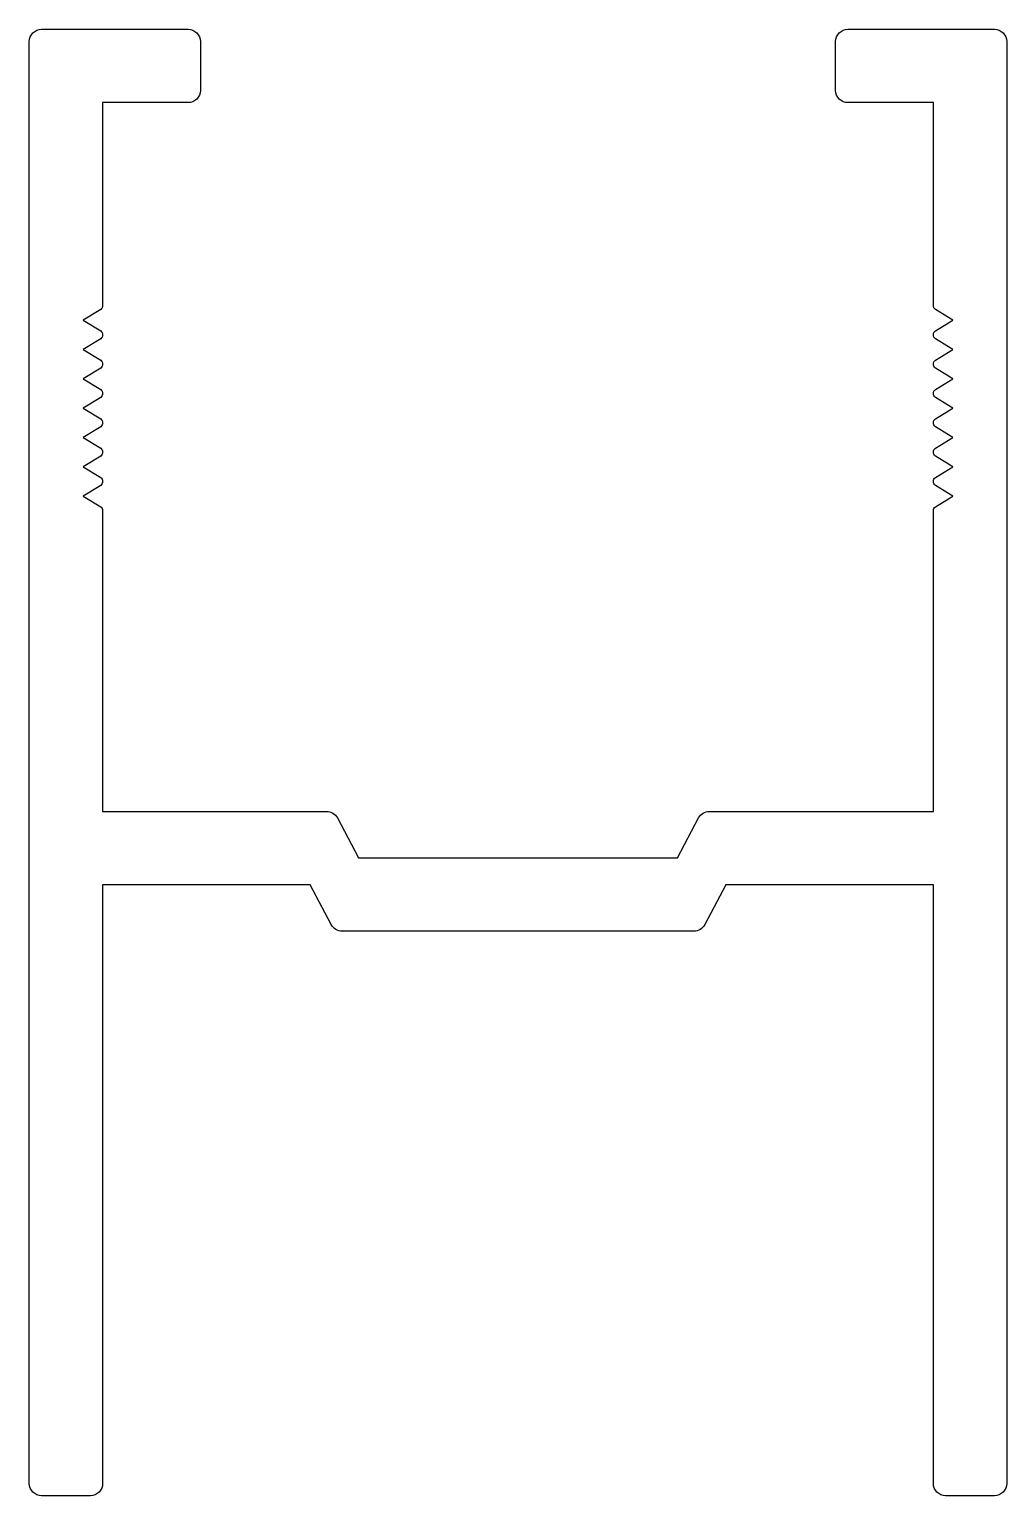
# Model space of a CAD drawing. Extents: x 149.8 to 189.8, y 177.4 to 237.4.
import ezdxf

# ---------------------------------------------------------------- set-up
doc = ezdxf.new("R2010")
doc.units = 0
doc.layers.get('0').update_dxf_attribs({"linetype": 'CONTINUOUS'})

msp = doc.modelspace()

# ---------------------------------------------------------------- linework, layer by layer
msp.add_lwpolyline([(187.556, 218.256), (186.836, 218.696, -0.5), (186.836, 219.016), (187.556, 219.456), (186.836, 219.896, -0.5), (186.836, 220.216), (187.556, 220.656), (186.836, 221.096, -0.5), (186.836, 221.416), (187.556, 221.856), (186.836, 222.296, -0.5), (186.836, 222.616), (187.556, 223.056), (186.836, 223.496, -0.5), (186.836, 223.816), (187.556, 224.256), (186.836, 224.696, -0.5), (186.836, 225.016), (187.556, 225.456), (186.836, 225.896, -0.236068), (186.756, 226.056), (186.756, 234.356), (183.256, 234.356, -0.414214), (182.756, 234.856), (182.756, 236.856, -0.414214), (183.256, 237.356), (189.256, 237.356, -0.414214), (189.756, 236.856), (189.756, 177.856, -0.414214), (189.256, 177.356), (187.256, 177.356, -0.414214), (186.756, 177.856), (186.756, 202.356), (178.256, 202.356), (177.396, 200.723, -0.278459), (176.954, 200.456), (162.558, 200.456, -0.278459), (162.115, 200.723), (161.256, 202.356), (152.756, 202.356), (152.756, 177.856, -0.414214), (152.256, 177.356), (150.256, 177.356, -0.414214), (149.756, 177.856), (149.756, 236.856, -0.414214), (150.256, 237.356), (156.256, 237.356, -0.414214), (156.756, 236.856), (156.756, 234.856, -0.414214), (156.256, 234.356), (152.756, 234.356), (152.756, 226.056, -0.236068), (152.676, 225.896), (151.956, 225.456), (152.676, 225.016, -0.5), (152.676, 224.696), (151.956, 224.256), (152.676, 223.816, -0.5), (152.676, 223.496), (151.956, 223.056), (152.676, 222.616, -0.5), (152.676, 222.296), (151.956, 221.856), (152.676, 221.416, -0.5), (152.676, 221.096), (151.956, 220.656), (152.676, 220.216, -0.5), (152.676, 219.896), (151.956, 219.456), (152.676, 219.016, -0.5), (152.676, 218.696), (151.956, 218.256), (152.676, 217.816, -0.236068), (152.756, 217.656), (152.756, 205.356), (161.923, 205.356, -0.278459), (162.365, 205.089), (163.224, 203.456), (176.287, 203.456), (177.147, 205.089, -0.278459), (177.589, 205.356), (186.756, 205.356), (186.756, 217.656, -0.236068), (186.836, 217.816)], format="xyb", close=True)

doc.saveas('drawing.dxf')
